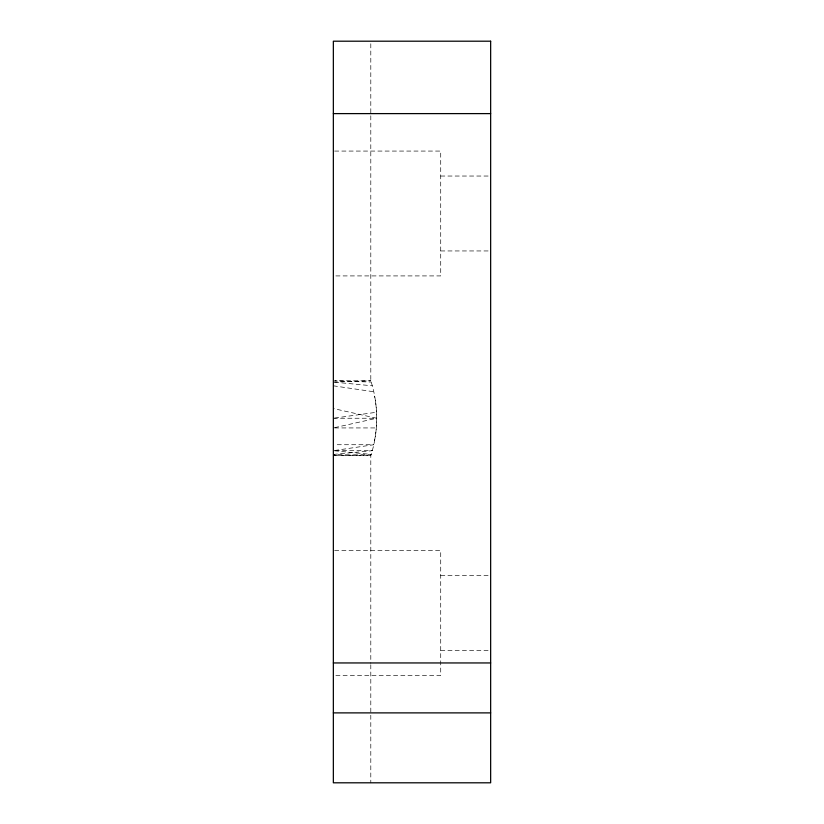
<?xml version="1.0" encoding="UTF-8"?>
<svg xmlns="http://www.w3.org/2000/svg" width="824" height="824" viewBox="0 0 824 824"><rect width="100%" height="100%" fill="white"/><g stroke="black" fill="none" stroke-linecap="round" stroke-linejoin="round"><path stroke-width="0.62" stroke-dasharray="4.12 3.09" d="M370.8 115.803L370.8 380.791C378.618 404.883 378.618 431.611 370.8 455.693L370.8 663.505M374.57 440.397C377.433 425.864 377.413 410.63 374.57 396.087M334.585 427.656L376.671 418.242L333.349 408.549M334.606 450.491L373.818 444.723L334.606 444.723M334.616 418.067L376.506 412.257M333.349 454.426L372.335 450.677L333.349 450.677L371.243 454.426L333.349 455.693M333.349 382.068L370.8 380.791L334.596 380.791L371.243 382.068M334.626 151.07L440.716 151.07L440.716 275.916L334.626 275.916M440.716 176.037L490.651 176.037M440.716 250.949L490.651 250.949M333.349 418.242L376.671 418.242M334.606 427.934L376.362 427.934M334.596 455.693L370.8 455.693L334.596 454.467M334.626 550.587L440.716 550.587L440.716 675.433L334.626 675.433M440.716 575.554L489.374 575.554M440.716 650.466L489.374 650.466M334.606 382.182L372.335 385.807M333.349 385.807L373.818 391.761M370.8 43.775L370.8 114.515M370.8 664.783L370.8 782.8"/><path stroke-width="1.24" d="M333.349 113.609L490.651 113.609M333.349 662.949L490.651 662.949M333.349 712.884L490.651 712.884M490.651 41.2L333.349 41.2L333.349 782.8L490.651 782.8L490.651 41.2"/></g></svg>
